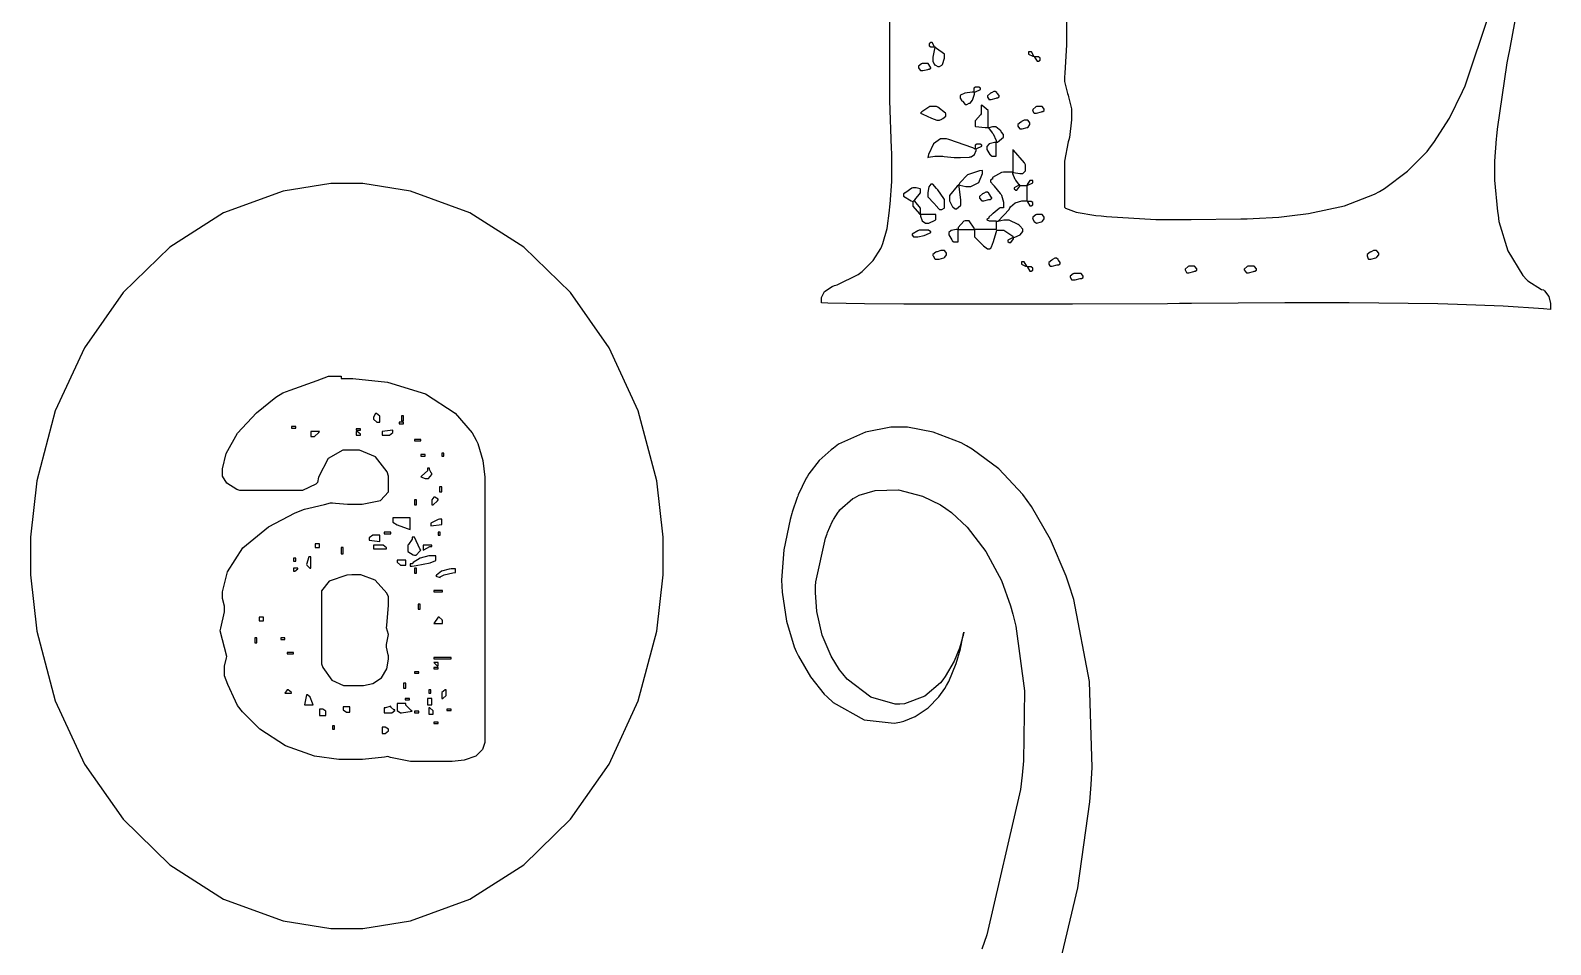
# Model space of a CAD drawing. Extents: x 59 to 294, y 44 to 310.
# Drawn here: x 217.9 to 292.5, y 211.2 to 256 of the extents above; entities that cross this region are included whole.
import ezdxf

# ---------------------------------------------------------------- set-up
doc = ezdxf.new("R2010")
doc.units = 0
doc.header["$MEASUREMENT"] = 0

msp = doc.modelspace()

# ---------------------------------------------------------------- linework, layer by layer
at = {"color": 42}
for points in [[(290.741, 256.487), (290.467, 255.06), (290.406, 254.742), (290.335, 254.424), (289.869, 251.161), (289.843, 250.825), (289.825, 250.685), (289.737, 249.6), (289.737, 249.238), (289.737, 248.664), (289.886, 247.13), (289.913, 246.944), (289.957, 246.628), (290.393, 245.199), (291.13, 243.982), (291.324, 243.769), (291.324, 243.769), (291.368, 243.717), (292.048, 243.302), (292.136, 243.276), (292.196, 243.232), (292.404, 242.954), (292.489, 242.613), (292.489, 242.499), (292.489, 242.322), (292.136, 242.35), (290.164, 242.474), (287.929, 242.562), (287.444, 242.571), (286.959, 242.588), (282.612, 242.641), (281.164, 242.641), (279.444, 242.641), (274.875, 242.615), (274.285, 242.605), (273.693, 242.597), (269.03, 242.571), (267.476, 242.571), (261.408, 242.571), (260.762, 242.571), (258.823, 242.593), (257.025, 242.632), (256.716, 242.641), (256.716, 242.817), (256.716, 242.911), (256.874, 243.192), (257.245, 243.443), (257.351, 243.487), (257.484, 243.531), (258.514, 244.026), (258.586, 244.086), (258.718, 244.184), (259.252, 244.718), (259.626, 245.305), (259.68, 245.427), (259.733, 245.551), (259.939, 246.293), (260.058, 247.174), (260.067, 247.367), (260.084, 247.492), (260.174, 248.59), (260.174, 248.955), (260.174, 249.979), (260.156, 250.217), (260.067, 252.578), (260.067, 253.365), (260.067, 256.558)], [(268.746, 256.752), (268.746, 255.834), (268.746, 255.305), (268.657, 253.904), (268.64, 253.717), (268.64, 253.497), (268.789, 252.916), (268.817, 252.835), (268.843, 252.757), (268.993, 252.155), (268.993, 251.954), (268.993, 251.628), (268.879, 250.755), (268.853, 250.649), (268.825, 250.544), (268.648, 249.6), (268.64, 249.52), (268.64, 247.333), (268.684, 247.289), (269.222, 247.095), (270.184, 246.936), (270.44, 246.908), (270.695, 246.882), (273.122, 246.732), (273.932, 246.732), (274.848, 246.732), (277.3, 246.76), (277.6, 246.768), (277.899, 246.778), (279.158, 246.848), (280.079, 246.954), (280.212, 246.98), (280.609, 247.025), (282.377, 247.399), (283.844, 247.968), (284.092, 248.109), (284.339, 248.259), (285.464, 249.097), (286.428, 250.075), (286.596, 250.296), (286.763, 250.516), (287.522, 251.703), (288.174, 253.013), (288.29, 253.294), (288.404, 253.577), (289.402, 256.603)], [(268.322, 209.797), (269.302, 213.943), (269.892, 218.158), (269.945, 219.005), (269.998, 219.852), (269.861, 224.058), (269.107, 228.089), (268.853, 228.847), (268.728, 229.227), (267.961, 231.025), (267.017, 232.649), (266.806, 232.94), (266.594, 233.232), (265.416, 234.492), (264.115, 235.471), (263.842, 235.62), (263.577, 235.77), (262.196, 236.305), (260.944, 236.538), (260.526, 236.538), (260.114, 236.538), (258.881, 236.305), (257.562, 235.701), (257.315, 235.515), (257.192, 235.427), (256.61, 234.903), (256.099, 234.254), (256.01, 234.104), (255.966, 234.033), (255.578, 233.23), (255.552, 233.15), (255.534, 233.098), (255.287, 232.376), (255.271, 232.304), (255.183, 232.013), (254.878, 230.522), (254.766, 229.033), (254.776, 228.74), (254.784, 228.442), (254.996, 227.031), (255.384, 225.761), (255.481, 225.531), (255.586, 225.302), (256.185, 224.288), (256.857, 223.45), (256.999, 223.308), (257.289, 223.036), (258.807, 222.189), (260.288, 222.013), (260.562, 222.074), (260.756, 222.112), (261.322, 222.341), (261.958, 222.775), (262.471, 223.31), (262.77, 223.726), (262.855, 223.873), (262.96, 224.068), (263.327, 224.946), (263.533, 225.663), (263.561, 225.778), (263.569, 225.831), (263.656, 226.272), (263.665, 226.307), (263.674, 226.334), (263.701, 226.483), (263.701, 226.483), (263.701, 226.483), (263.674, 226.334), (263.665, 226.307), (263.656, 226.281), (263.542, 225.867), (263.525, 225.814), (263.489, 225.708), (263.221, 225.064), (262.793, 224.314), (262.679, 224.154), (262.563, 224.006), (261.791, 223.344), (260.791, 222.965), (260.562, 222.956), (260.332, 222.947), (259.141, 223.3), (257.985, 224.182), (257.774, 224.437), (257.609, 224.637), (257.197, 225.304), (256.76, 226.339), (256.494, 227.499), (256.42, 228.432), (256.433, 228.74), (256.442, 228.953), (256.919, 231.105), (256.999, 231.316), (257.015, 231.37), (257.245, 231.891), (257.281, 231.951), (257.307, 232.005), (257.536, 232.376), (257.564, 232.41), (257.616, 232.482), (258.259, 233.036), (258.34, 233.08), (258.57, 233.212), (259.357, 233.44), (260.499, 233.464), (261.682, 233.165), (262.558, 232.737), (262.819, 232.551), (263.103, 232.355), (263.872, 231.637), (264.79, 230.448), (265.543, 229.015), (265.992, 227.785), (266.101, 227.365), (266.259, 226.784), (266.672, 223.6), (266.63, 220.169), (266.56, 219.464), (266.488, 218.758), (264.83, 211.641), (264.583, 210.925)]]:
    msp.add_lwpolyline(points, dxfattribs=at)
for points in [[(262.29, 255.165), (262.272, 255.112), (262.184, 254.703), (262.184, 254.565), (262.184, 254.503), (262.263, 254.317), (262.29, 254.317), (262.307, 254.301), (262.427, 254.247), (262.467, 254.247), (262.511, 254.247), (262.625, 254.309), (262.643, 254.317), (262.66, 254.335), (262.749, 254.641), (262.749, 254.742), (262.749, 254.847), (262.369, 255.13), (262.29, 255.165), (262.272, 255.209), (262.152, 255.411), (262.114, 255.411), (262.086, 255.411), (262.008, 255.359), (262.008, 255.341), (262.008, 255.271), (262.008, 255.253), (262.086, 255.199), (262.114, 255.199), (262.29, 255.199), (262.29, 255.165)], [(261.938, 254.389), (261.655, 254.389), (261.627, 254.371), (261.479, 254.252), (261.479, 254.212), (261.479, 254.168), (261.567, 254.054), (261.585, 254.036), (261.691, 254.036), (261.691, 254.036), (261.938, 254.098), (261.973, 254.106), (262, 254.106), (262.078, 254.16), (262.078, 254.176), (262.068, 254.204), (261.954, 254.38), (261.938, 254.389)], [(267.159, 254.742), (267.176, 254.697), (267.295, 254.493), (267.335, 254.493), (267.361, 254.493), (267.442, 254.547), (267.442, 254.565), (267.442, 254.635), (267.442, 254.653), (267.361, 254.706), (267.335, 254.706), (267.159, 254.706), (267.141, 254.75), (267.021, 254.952), (266.983, 254.952), (266.876, 254.952), (266.876, 254.882), (266.876, 254.847), (267.087, 254.742), (267.159, 254.742)], [(264.231, 252.978), (264.109, 252.978), (263.745, 252.929), (263.542, 252.827), (263.525, 252.801), (263.525, 252.729), (263.525, 252.685), (263.604, 252.553), (263.631, 252.553), (263.648, 252.527), (263.768, 252.377), (263.808, 252.377), (263.852, 252.377), (263.966, 252.44), (263.984, 252.448), (264.021, 252.448), (264.133, 252.581), (264.221, 252.889), (264.231, 252.978), (264.275, 252.995), (264.513, 253.115), (264.513, 253.154), (264.513, 253.172), (264.433, 253.224), (264.407, 253.224), (264.301, 253.224), (264.273, 253.224), (264.195, 253.172), (264.195, 253.154), (264.195, 252.978), (264.231, 252.978)], [(264.936, 252.625), (265.042, 252.625), (265.042, 252.625), (265.289, 252.687), (265.325, 252.695), (265.351, 252.695), (265.429, 252.749), (265.429, 252.765), (265.429, 252.809), (265.341, 252.925), (265.325, 252.942), (265.325, 252.96), (265.245, 253.012), (265.219, 253.012), (265.175, 253.012), (265.059, 252.951), (265.042, 252.942), (265.015, 252.925), (264.866, 252.805), (264.866, 252.765), (264.866, 252.731), (264.927, 252.643), (264.936, 252.625)], [(261.585, 251.954), (261.689, 251.901), (262.118, 251.699), (262.378, 251.601), (262.467, 251.601), (262.511, 251.601), (262.625, 251.663), (262.643, 251.671), (262.669, 251.689), (262.819, 251.809), (262.819, 251.847), (262.819, 251.919), (262.801, 251.945), (262.421, 252.238), (262.36, 252.272), (262.184, 252.272), (262.034, 252.272), (261.645, 252.008), (261.585, 251.954)], [(265.289, 250.508), (265.205, 250.508), (264.953, 250.45), (264.83, 250.308), (264.83, 250.26), (264.83, 250.172), (264.979, 249.925), (265.006, 249.907), (265.006, 249.891), (265.085, 249.837), (265.113, 249.837), (265.289, 249.837), (265.289, 250.508), (265.35, 250.526), (265.642, 250.778), (265.642, 250.861), (265.642, 250.905), (265.552, 251.019), (265.535, 251.037), (265.517, 251.081), (265.266, 251.284), (265.183, 251.284), (265.111, 251.284), (264.935, 251.223), (264.9, 251.214), (264.9, 251.99), (264.9, 252.078), (264.609, 252.326), (264.547, 252.342), (264.547, 251.919), (264.521, 251.875), (264.283, 251.584), (264.267, 251.567), (264.267, 251.318), (264.283, 251.302), (264.746, 251.248), (264.9, 251.248), (264.918, 251.222), (265.095, 250.983), (265.113, 250.965), (265.147, 250.931), (265.289, 250.614), (265.289, 250.508)], [(267.159, 251.954), (267.265, 251.954), (267.265, 251.954), (267.51, 252.016), (267.546, 252.024), (267.572, 252.024), (267.652, 252.078), (267.652, 252.096), (267.652, 252.14), (267.564, 252.254), (267.546, 252.272), (267.265, 252.272), (267.237, 252.254), (267.089, 252.136), (267.089, 252.096), (267.079, 252.087), (267.141, 251.963), (267.159, 251.954)], [(266.453, 251.178), (266.56, 251.178), (266.56, 251.178), (266.805, 251.24), (266.84, 251.248), (266.858, 251.266), (266.947, 251.386), (266.947, 251.424), (266.947, 251.468), (266.858, 251.584), (266.84, 251.601), (266.7, 251.601), (266.656, 251.601), (266.54, 251.54), (266.524, 251.531), (266.496, 251.514), (266.347, 251.394), (266.347, 251.354), (266.347, 251.31), (266.435, 251.196), (266.453, 251.178)], [(261.938, 249.767), (261.964, 249.785), (262.287, 249.837), (262.396, 249.837), (262.679, 249.837), (262.739, 249.82), (263.223, 249.767), (263.385, 249.767), (263.543, 249.767), (263.974, 249.794), (264.018, 249.803), (264.062, 249.812), (264.225, 249.917), (264.301, 250.122), (264.301, 250.19), (264.345, 250.208), (264.583, 250.328), (264.583, 250.366), (264.583, 250.384), (264.503, 250.436), (264.477, 250.436), (264.371, 250.436), (264.345, 250.436), (264.267, 250.384), (264.267, 250.366), (264.267, 250.19), (264.15, 250.244), (262.97, 250.658), (262.855, 250.685), (262.679, 250.685), (262.562, 250.685), (262.214, 250.451), (261.972, 249.917), (261.938, 249.767)], [(266.806, 247.65), (266.823, 247.606), (266.943, 247.403), (266.983, 247.403), (267.009, 247.403), (267.089, 247.457), (267.089, 247.474), (267.089, 247.544), (267.089, 247.562), (267.009, 247.614), (266.983, 247.614), (266.806, 247.614), (266.806, 248.392), (266.85, 248.409), (267.089, 248.529), (267.089, 248.568), (267.089, 248.638), (266.983, 248.638), (266.938, 248.638), (266.806, 248.453), (266.806, 248.392), (266.453, 248.392), (266.435, 248.418), (266.258, 248.656), (266.241, 248.672), (266.214, 248.69), (266.101, 248.969), (266.101, 249.061), (266.145, 249.045), (266.455, 248.991), (266.56, 248.991), (266.604, 248.991), (266.736, 249.123), (266.736, 249.167), (266.736, 249.414), (266.674, 249.512), (266.145, 250.129), (266.101, 250.155), (266.101, 249.061), (265.642, 249.061), (265.553, 249.035), (265.113, 248.791), (265.113, 248.708), (265.085, 248.708), (265.006, 248.656), (265.006, 248.638), (265.006, 248.577), (265.155, 248.418), (265.183, 248.392), (265.199, 248.365), (265.491, 248.011), (265.535, 247.967), (265.552, 247.923), (265.642, 247.587), (265.642, 247.474), (265.642, 247.297), (265.465, 247.297), (265.438, 247.271), (265.139, 247.033), (265.113, 247.015), (265.085, 246.998), (264.936, 246.853), (264.936, 246.804), (264.83, 246.732), (264.83, 246.717), (264.94, 246.672), (265.201, 246.662), (265.289, 246.662), (265.289, 246.239), (264.231, 246.239), (264.213, 246.311), (263.96, 246.662), (263.878, 246.662), (263.772, 246.662), (263.71, 246.645), (263.419, 246.341), (263.419, 246.239), (263.335, 246.239), (263.083, 246.191), (262.96, 246.096), (262.96, 246.063), (262.96, 245.974), (263.11, 245.728), (263.136, 245.71), (263.136, 245.693), (263.215, 245.64), (263.242, 245.64), (263.419, 245.64), (263.419, 246.239), (264.231, 246.239), (264.231, 245.886), (264.319, 245.79), (264.676, 245.441), (264.87, 245.287), (264.936, 245.287), (264.962, 245.287), (265.042, 245.34), (265.042, 245.357), (265.059, 245.384), (265.157, 245.649), (265.289, 246.089), (265.325, 246.203), (265.501, 246.203), (265.66, 246.203), (266.099, 245.912), (266.135, 245.85), (266.091, 245.834), (265.854, 245.714), (265.854, 245.674), (265.854, 245.658), (265.932, 245.604), (265.958, 245.604), (266.003, 245.604), (266.135, 245.79), (266.135, 245.85), (266.205, 245.868), (266.47, 245.988), (266.594, 246.149), (266.594, 246.203), (266.594, 246.265), (266.444, 246.425), (266.417, 246.451), (266.373, 246.495), (265.93, 246.698), (265.782, 246.698), (265.668, 246.698), (265.369, 246.637), (265.325, 246.628), (265.395, 246.654), (265.923, 247.219), (265.958, 247.297), (265.985, 247.351), (266.218, 247.554), (266.553, 247.65), (266.664, 247.65), (266.806, 247.65)], [(263.455, 248.426), (263.383, 248.374), (262.996, 247.91), (262.996, 247.756), (262.996, 247.651), (263.145, 247.351), (263.172, 247.333), (263.278, 247.261), (263.349, 247.261), (263.543, 247.412), (263.561, 247.438), (263.561, 247.65), (263.551, 247.694), (263.471, 248.338), (263.455, 248.426), (263.499, 248.409), (263.809, 248.356), (263.914, 248.356), (264.045, 248.356), (264.437, 248.546), (264.619, 248.985), (264.619, 249.131), (264.469, 249.123), (263.878, 248.925), (263.499, 248.532), (263.455, 248.426)], [(262.749, 247.297), (262.749, 247.72), (262.722, 247.764), (262.423, 248.181), (262.396, 248.215), (262.369, 248.259), (262.177, 248.462), (262.114, 248.462), (262.081, 248.462), (261.986, 248.335), (261.938, 248.059), (261.938, 247.967), (261.938, 247.844), (262.228, 247.527), (262.29, 247.474), (262.316, 247.43), (262.508, 247.227), (262.573, 247.227), (262.617, 247.227), (262.731, 247.289), (262.749, 247.297)], [(266.453, 248.426), (266.409, 248.409), (266.171, 248.29), (266.171, 248.249), (266.171, 248.233), (266.25, 248.179), (266.277, 248.179), (266.297, 248.172), (266.453, 248.363), (266.453, 248.426)], [(261.585, 246.98), (261.585, 246.902), (261.659, 246.663), (261.815, 246.556), (261.867, 246.556), (261.982, 246.556), (262.29, 246.706), (262.326, 246.732), (262.326, 246.98), (261.585, 246.98), (261.585, 247.157), (261.585, 247.281), (261.293, 247.624), (261.232, 247.65), (261.293, 247.704), (261.585, 248.035), (261.585, 248.143), (261.585, 248.215), (261.557, 248.233), (261.366, 248.285), (261.302, 248.285), (261.196, 248.285), (261.152, 248.269), (260.861, 248.065), (260.843, 248.039), (260.817, 248.039), (260.739, 247.985), (260.739, 247.967), (260.739, 247.879), (261.116, 247.65), (261.196, 247.614), (261.196, 247.438), (261.204, 247.394), (261.531, 247.007), (261.585, 246.98)], [(264.936, 248.003), (264.936, 248.021), (264.856, 248.073), (264.83, 248.073), (264.786, 248.073), (264.67, 248.012), (264.654, 248.003), (264.626, 247.986), (264.477, 247.866), (264.477, 247.826), (264.477, 247.782), (264.565, 247.668), (264.583, 247.65), (264.69, 247.65), (264.69, 247.65), (264.936, 247.712), (264.972, 247.72), (264.998, 247.72), (265.077, 247.774), (265.077, 247.79), (265.067, 247.808), (264.953, 247.986), (264.936, 248.003)], [(267.159, 246.628), (267.265, 246.556), (267.265, 246.556), (267.51, 246.619), (267.546, 246.628), (267.564, 246.645), (267.652, 246.765), (267.652, 246.804), (267.652, 246.848), (267.564, 246.962), (267.546, 246.98), (267.265, 246.98), (267.237, 246.962), (267.089, 246.844), (267.089, 246.804), (267.079, 246.796), (267.141, 246.645), (267.159, 246.628)], [(261.232, 245.886), (261.338, 245.886), (261.452, 245.886), (261.753, 245.948), (261.797, 245.956), (261.841, 245.974), (262.078, 246.094), (262.078, 246.133), (261.973, 246.203), (261.515, 246.203), (261.452, 246.177), (261.162, 246.011), (261.162, 245.956), (261.232, 245.886)], [(262.29, 244.792), (262.396, 244.792), (262.485, 244.792), (262.722, 244.855), (262.749, 244.864), (262.766, 244.881), (262.855, 245.001), (262.855, 245.04), (262.855, 245.084), (262.766, 245.199), (262.749, 245.217), (262.643, 245.217), (262.571, 245.217), (262.395, 245.154), (262.36, 245.145), (262.333, 245.128), (262.184, 245.008), (262.184, 244.968), (262.193, 244.952), (262.281, 244.802), (262.29, 244.792)], [(266.806, 244.439), (266.823, 244.395), (266.943, 244.192), (266.983, 244.192), (267.009, 244.192), (267.089, 244.246), (267.089, 244.263), (267.089, 244.335), (267.089, 244.352), (267.009, 244.405), (266.983, 244.405), (266.806, 244.405), (266.788, 244.449), (266.668, 244.651), (266.63, 244.651), (266.524, 244.651), (266.524, 244.581), (266.524, 244.547), (266.735, 244.439), (266.806, 244.439)], [(267.935, 244.439), (268.041, 244.439), (268.041, 244.439), (268.288, 244.503), (268.323, 244.511), (268.35, 244.511), (268.428, 244.565), (268.428, 244.581), (268.428, 244.625), (268.34, 244.741), (268.323, 244.758), (268.323, 244.776), (268.243, 244.828), (268.217, 244.828), (268.173, 244.828), (268.057, 244.767), (268.041, 244.758), (268.013, 244.741), (267.865, 244.621), (267.865, 244.581), (267.865, 244.547), (267.925, 244.457), (267.935, 244.439)], [(283.563, 244.792), (283.669, 244.792), (283.669, 244.792), (283.914, 244.855), (283.95, 244.864), (283.968, 244.881), (284.056, 245.001), (284.056, 245.04), (284.056, 245.084), (283.968, 245.199), (283.95, 245.217), (283.846, 245.217), (283.802, 245.217), (283.686, 245.154), (283.669, 245.145), (283.641, 245.128), (283.493, 245.008), (283.493, 244.968), (283.483, 244.952), (283.545, 244.802), (283.563, 244.792)], [(268.993, 243.769), (269.169, 243.769), (269.169, 243.769), (269.416, 243.832), (269.452, 243.84), (269.478, 243.84), (269.558, 243.894), (269.558, 243.91), (269.558, 243.954), (269.469, 244.07), (269.452, 244.086), (269.099, 244.086), (269.072, 244.07), (268.923, 243.95), (268.923, 243.91), (268.923, 243.91), (268.984, 243.787), (268.993, 243.769)], [(274.638, 244.122), (274.744, 244.122), (274.744, 244.122), (274.99, 244.184), (275.026, 244.192), (275.052, 244.192), (275.131, 244.246), (275.131, 244.263), (275.131, 244.307), (275.042, 244.423), (275.026, 244.439), (274.744, 244.439), (274.716, 244.423), (274.567, 244.303), (274.567, 244.263), (274.567, 244.263), (274.628, 244.132), (274.638, 244.122)], [(277.566, 244.122), (277.672, 244.122), (277.672, 244.122), (277.917, 244.184), (277.953, 244.192), (277.979, 244.192), (278.059, 244.246), (278.059, 244.263), (278.059, 244.307), (277.971, 244.423), (277.953, 244.439), (277.636, 244.439), (277.609, 244.423), (277.46, 244.303), (277.46, 244.263), (277.46, 244.263), (277.548, 244.132), (277.566, 244.122)]]:
    msp.add_lwpolyline(points, close=True, dxfattribs=at)
at = {"color": 32}
msp.add_lwpolyline([(248.955, 230.223), (248.955, 231.145), (248.64, 233.907), (247.734, 237.337), (246.304, 240.44), (244.408, 243.145), (242.11, 245.376), (239.474, 247.06), (236.561, 248.126), (234.214, 248.496), (233.433, 248.496), (232.65, 248.496), (230.303, 248.126), (227.39, 247.06), (224.754, 245.376), (222.457, 243.145), (220.561, 240.44), (219.13, 237.337), (218.225, 233.907), (217.91, 231.145), (217.91, 230.223), (217.91, 229.303), (218.225, 226.541), (219.13, 223.111), (220.561, 220.007), (222.457, 217.302), (224.754, 215.07), (227.39, 213.386), (230.303, 212.321), (232.65, 211.949), (233.433, 211.949), (234.214, 211.949), (236.561, 212.321), (239.474, 213.386), (242.11, 215.07), (244.408, 217.302), (246.304, 220.007), (247.734, 223.111), (248.64, 226.541), (248.955, 229.303), (248.955, 230.223)], close=True, dxfattribs=at)
at = {"color": 7}
for points in [[(233.15, 238.937), (233.72, 238.937), (235.431, 238.747), (237.299, 238.175), (238.75, 237.225), (239.584, 236.266), (239.783, 235.902), (239.853, 235.744), (240.1, 234.915), (240.206, 234.096), (240.206, 233.821), (240.206, 221.192), (240.206, 221.076), (240.093, 220.729), (239.755, 220.398), (239.193, 220.2), (238.603, 220.133), (238.408, 220.133), (236.926, 220.133), (236.556, 220.133), (235.584, 220.336), (235.443, 220.38), (235.275, 220.354), (234.21, 220.24), (233.856, 220.24), (233.433, 220.24), (233.036, 220.24), (231.845, 220.405), (230.42, 220.901), (229.161, 221.728), (228.309, 222.571), (228.071, 222.885), (227.965, 223.097), (227.594, 223.918), (227.435, 224.335), (227.435, 224.473), (227.435, 224.649), (227.435, 224.809), (227.524, 225.232), (227.542, 225.285), (227.225, 226.554), (227.259, 226.678), (227.435, 227.485), (227.435, 227.754), (227.329, 228.141), (227.329, 228.469), (227.58, 229.45), (228.334, 230.62), (229.591, 231.646), (230.896, 232.337), (231.352, 232.517), (231.563, 232.57), (232.33, 232.755), (232.628, 232.833), (232.727, 232.833), (232.876, 232.817), (233.467, 232.773), (233.785, 232.763), (233.892, 232.763), (234.189, 232.763), (235.082, 232.949), (235.479, 233.365), (235.479, 233.503), (235.479, 234.138), (235.408, 234.351), (234.844, 235.092), (234.05, 235.409), (233.785, 235.409), (233.469, 235.409), (233.23, 235.409), (232.515, 235.012), (232.04, 234.086), (231.987, 233.821), (231.915, 233.751), (231.254, 233.433), (231.033, 233.433), (228.177, 233.433), (228.035, 233.487), (227.54, 233.799), (227.329, 234.134), (227.329, 234.244), (227.329, 234.497), (227.514, 235.251), (228.069, 236.252), (228.995, 237.247), (229.955, 238.008), (230.294, 238.231), (230.655, 238.363), (231.986, 238.836), (232.541, 239.043), (232.727, 239.043), (233.15, 239.043), (233.15, 238.937)], [(234.844, 237.207), (234.738, 237.031), (234.738, 236.96), (234.746, 236.934), (234.899, 236.784), (234.95, 236.784), (235.056, 236.784), (235.056, 237.031), (235.056, 237.075), (234.896, 237.207), (234.844, 237.207)], [(230.717, 236.502), (230.929, 236.502), (230.929, 236.573), (230.717, 236.573), (230.717, 236.502)], [(233.892, 236.397), (234.104, 236.397), (234.104, 236.467), (233.892, 236.467), (233.892, 236.397)], [(236.008, 236.714), (236.221, 236.714), (236.221, 236.784), (236.008, 236.784), (236.008, 236.714)], [(236.115, 236.854), (236.221, 236.854), (236.221, 237.103), (236.115, 237.103), (236.115, 236.854)], [(231.669, 236.325), (231.669, 236.079), (231.775, 236.079), (231.854, 236.079), (232.066, 236.281), (232.092, 236.325), (231.669, 236.325)], [(233.892, 236.325), (233.892, 236.149), (234.104, 236.149), (234.104, 236.193), (233.944, 236.325), (233.892, 236.325)], [(235.162, 236.325), (235.162, 236.149), (235.479, 236.149), (235.531, 236.149), (235.692, 236.281), (235.692, 236.325), (235.692, 236.397), (235.162, 236.325)], [(236.75, 235.868), (237.067, 235.868), (237.067, 235.938), (236.75, 235.938), (236.75, 235.868)], [(237.067, 235.126), (237.279, 235.126), (237.279, 235.197), (237.067, 235.197), (237.067, 235.126)], [(238.089, 235.126), (238.195, 235.126), (238.195, 235.267), (238.089, 235.267), (238.089, 235.126)], [(237.383, 234.491), (237.383, 234.395), (237.119, 234.148), (237.067, 234.104), (237.279, 234.032), (237.383, 234.032), (237.436, 234.032), (237.596, 234.218), (237.596, 234.28), (237.578, 234.307), (237.49, 234.472), (237.49, 234.527), (237.383, 234.527), (237.383, 234.491)], [(237.985, 233.363), (238.089, 233.363), (238.089, 233.609), (237.985, 233.609), (237.985, 233.363)], [(236.75, 232.727), (236.854, 232.727), (236.854, 232.974), (236.75, 232.974), (236.75, 232.727)], [(237.702, 233.116), (237.596, 232.974), (237.596, 232.727), (237.675, 232.727), (237.887, 232.93), (237.913, 232.974), (237.913, 233.01), (237.754, 233.116), (237.702, 233.116)], [(235.692, 232.092), (235.692, 231.915), (235.692, 231.874), (235.902, 231.749), (236.396, 231.573), (236.538, 231.528), (236.538, 232.092), (235.692, 232.092)], [(237.56, 231.775), (237.56, 231.705), (238.089, 231.775), (238.089, 232.022), (237.985, 232.022), (237.913, 232.005), (237.56, 231.833), (237.56, 231.775)], [(234.527, 231.069), (234.527, 230.999), (235.056, 230.929), (235.056, 231.246), (234.738, 231.246), (234.702, 231.238), (234.527, 231.112), (234.527, 231.069)], [(235.267, 231.316), (235.585, 231.316), (235.585, 231.386), (235.267, 231.386), (235.267, 231.316)], [(237.913, 231.246), (238.019, 231.246), (238.019, 231.386), (237.913, 231.386), (237.913, 231.246)], [(231.881, 230.646), (232.092, 230.646), (232.092, 230.823), (231.881, 230.823), (231.881, 230.646)], [(233.15, 230.328), (233.256, 230.328), (233.256, 230.646), (233.15, 230.646), (233.15, 230.328)], [(234.738, 230.753), (234.738, 230.576), (235.373, 230.576), (235.373, 230.62), (235.215, 230.753), (235.162, 230.753), (234.738, 230.753)], [(236.644, 231.14), (236.644, 231.043), (236.466, 230.779), (236.431, 230.753), (236.431, 230.504), (236.431, 230.444), (236.696, 230.285), (236.75, 230.258), (236.828, 230.258), (237.023, 230.46), (237.067, 230.504), (237.013, 230.576), (236.75, 231.14), (236.75, 231.14), (236.644, 231.14)], [(237.173, 230.753), (237.173, 230.504), (237.217, 230.532), (237.501, 230.681), (237.596, 230.681), (237.596, 230.753), (237.173, 230.753)], [(230.823, 229.975), (230.929, 229.975), (230.929, 230.117), (230.823, 230.117), (230.823, 229.975)], [(231.563, 230.188), (231.458, 229.799), (231.466, 229.773), (231.618, 229.622), (231.669, 229.622), (231.669, 230.188), (231.563, 230.188)], [(235.902, 230.011), (235.902, 229.941), (235.911, 229.915), (236.063, 229.765), (236.115, 229.765), (236.325, 229.765), (236.325, 230.011), (235.902, 230.011)], [(236.538, 229.799), (236.538, 229.729), (236.644, 229.729), (236.837, 229.756), (237.516, 229.888), (237.808, 230.008), (237.808, 230.047), (237.808, 230.223), (237.596, 230.223), (237.456, 230.223), (237.039, 230.123), (236.696, 229.897), (236.644, 229.835), (236.538, 229.835), (236.538, 229.799)], [(230.823, 229.622), (230.823, 229.482), (230.875, 229.482), (231.033, 229.588), (231.033, 229.622), (230.823, 229.622)], [(232.198, 228.353), (232.198, 224.932), (232.259, 224.755), (232.701, 224.138), (233.276, 223.873), (233.469, 223.873), (234.104, 223.873), (234.254, 223.873), (234.705, 223.966), (235.135, 224.24), (235.392, 224.692), (235.479, 225.163), (235.479, 225.319), (235.461, 225.373), (235.373, 225.757), (235.373, 225.884), (235.479, 226.377), (235.373, 226.696), (235.39, 226.82), (235.479, 227.812), (235.479, 228.141), (235.479, 228.211), (235.391, 228.398), (234.818, 229.037), (234.123, 229.306), (233.892, 229.306), (233.679, 229.306), (233.433, 229.279), (232.569, 228.989), (232.198, 228.513), (232.198, 228.353)], [(236.75, 229.376), (236.854, 229.376), (236.854, 229.622), (236.75, 229.622), (236.75, 229.376)], [(237.808, 229.235), (238.019, 229.165), (238.019, 229.199), (238.204, 229.301), (238.636, 229.395), (238.76, 229.412), (238.76, 229.588), (238.548, 229.588), (238.45, 229.58), (238.071, 229.478), (237.834, 229.289), (237.808, 229.235)], [(237.702, 228.46), (238.125, 228.46), (238.125, 228.53), (237.702, 228.53), (237.702, 228.46)], [(236.926, 227.612), (237.031, 227.612), (237.031, 227.858), (236.926, 227.858), (236.926, 227.612)], [(229.129, 227.048), (229.342, 227.048), (229.342, 227.225), (229.129, 227.225), (229.129, 227.048)], [(237.913, 227.225), (237.702, 226.906), (238.125, 226.906), (238.125, 227.048), (238.115, 227.084), (237.962, 227.225), (237.913, 227.225)], [(228.917, 225.954), (229.023, 225.954), (229.023, 226.201), (228.917, 226.201), (228.917, 225.954)], [(230.188, 226.131), (230.4, 226.131), (230.4, 226.201), (230.188, 226.201), (230.188, 226.131)], [(230.504, 225.425), (230.823, 225.425), (230.823, 225.495), (230.504, 225.495), (230.504, 225.425)], [(237.702, 225.178), (238.548, 225.178), (238.548, 225.249), (237.702, 225.249), (237.702, 225.178)], [(236.75, 224.473), (236.96, 224.473), (236.96, 224.543), (236.75, 224.543), (236.75, 224.473)], [(237.702, 225.002), (237.71, 224.976), (237.862, 224.826), (237.913, 224.826), (237.913, 225.002), (237.702, 225.002)], [(237.702, 224.683), (237.913, 224.683), (237.913, 224.755), (237.702, 224.755), (237.702, 224.683)], [(236.221, 223.731), (236.325, 223.731), (236.325, 223.978), (236.221, 223.978), (236.221, 223.731)], [(230.504, 223.661), (230.4, 223.485), (230.717, 223.485), (230.717, 223.529), (230.557, 223.661), (230.504, 223.661)], [(231.458, 223.415), (231.352, 222.92), (231.775, 222.92), (231.757, 223.008), (231.643, 223.3), (231.503, 223.415), (231.458, 223.415)], [(235.902, 222.992), (235.902, 222.673), (235.911, 222.647), (236.063, 222.533), (236.115, 222.533), (236.644, 222.603), (236.59, 222.647), (236.325, 222.906), (236.325, 222.992), (235.902, 222.992)], [(236.291, 223.168), (236.502, 223.168), (236.502, 223.238), (236.291, 223.238), (236.291, 223.168)], [(237.383, 222.92), (237.596, 222.92), (237.596, 223.238), (237.383, 223.238), (237.383, 222.92)], [(237.455, 223.485), (237.56, 223.485), (237.56, 223.661), (237.455, 223.661), (237.455, 223.485)], [(238.089, 223.485), (238.089, 223.238), (238.142, 223.238), (238.301, 223.37), (238.301, 223.415), (238.301, 223.661), (238.265, 223.653), (238.089, 223.527), (238.089, 223.485)], [(232.092, 222.709), (232.092, 222.39), (232.41, 222.39), (232.41, 222.567), (232.41, 222.603), (232.251, 222.709), (232.198, 222.709), (232.092, 222.709)], [(233.256, 222.779), (233.256, 222.709), (233.256, 222.674), (233.415, 222.567), (233.469, 222.567), (233.575, 222.567), (233.575, 222.815), (233.256, 222.815), (233.256, 222.779)], [(235.267, 222.779), (235.267, 222.533), (235.585, 222.533), (235.638, 222.533), (235.796, 222.639), (235.796, 222.673), (235.742, 222.673), (235.585, 222.805), (235.585, 222.849), (235.549, 222.841), (235.337, 222.779), (235.267, 222.779)], [(236.75, 222.533), (236.96, 222.533), (236.96, 222.603), (236.75, 222.603), (236.75, 222.533)], [(237.455, 222.779), (237.455, 222.462), (237.666, 222.462), (237.666, 222.603), (237.673, 222.626), (237.509, 222.779), (237.455, 222.779)], [(238.337, 222.639), (238.548, 222.639), (238.548, 222.709), (238.337, 222.709), (238.337, 222.639)], [(232.727, 221.721), (232.833, 221.721), (232.833, 221.897), (232.727, 221.897), (232.727, 221.721)], [(235.162, 221.827), (235.162, 221.508), (235.267, 221.508), (235.319, 221.508), (235.479, 221.641), (235.479, 221.685), (235.479, 221.721), (235.319, 221.827), (235.267, 221.827), (235.162, 221.827)], [(237.702, 222.003), (237.913, 222.003), (237.913, 222.074), (237.702, 222.074), (237.702, 222.003)]]:
    msp.add_lwpolyline(points, close=True, dxfattribs=at)

doc.saveas('drawing.dxf')
